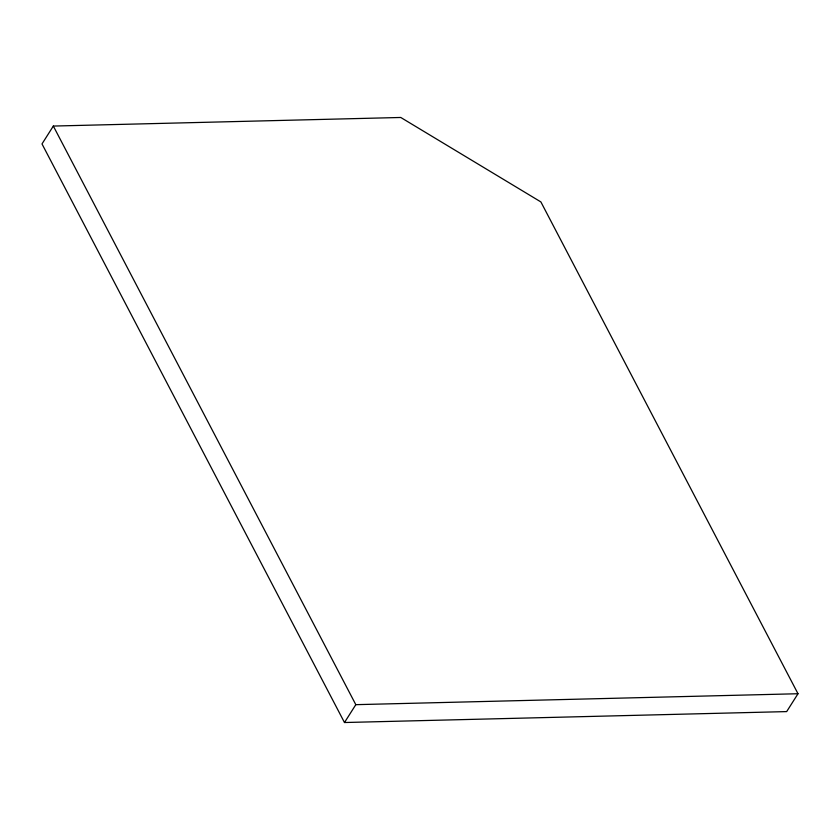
<?xml version="1.0" encoding="UTF-8"?>
<svg xmlns="http://www.w3.org/2000/svg" width="840" height="840" viewBox="0 0 840 840"><rect width="100%" height="100%" fill="white"/><g stroke="black" fill="none" stroke-linecap="round" stroke-linejoin="round"><path stroke-width="1.26" d="M53.33 126.063L42 143.923L344.484 722.526L786.671 711.596L798 693.735L540.887 201.925L400.764 117.474L53.33 126.063L355.814 704.666L344.484 722.526M355.814 704.666L798 693.735"/></g></svg>
